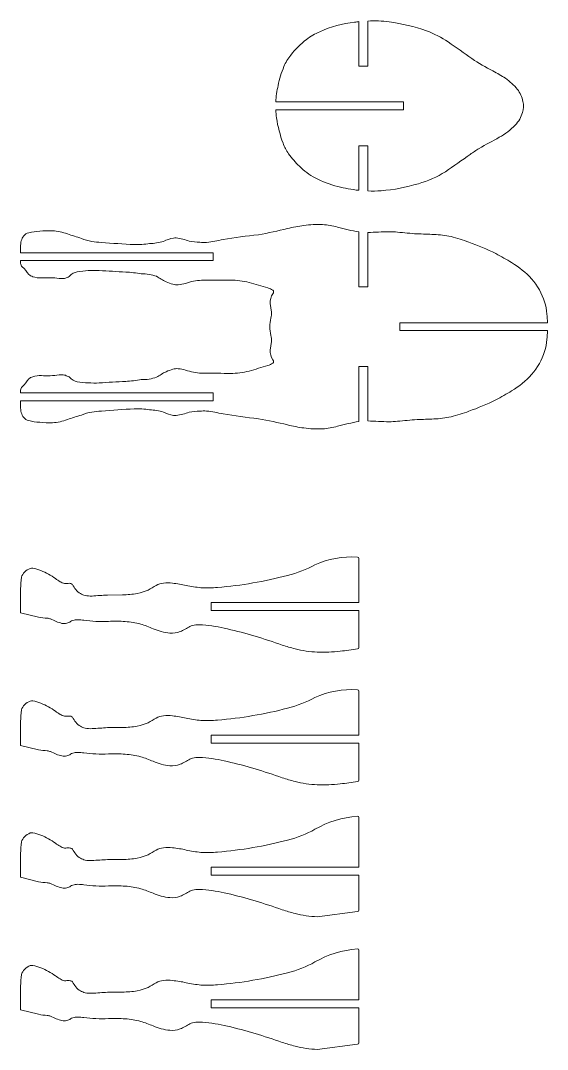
# Model space of a CAD drawing. Header units: millimetres. Extents: x -8.3 to 5.8, y -20 to 20.
# Drawn here: x -6.63 to 3.14, y -20 to -0.92 of the extents above; entities that cross this region are included whole.
import ezdxf

# ---------------------------------------------------------------- set-up
doc = ezdxf.new("R2010")
doc.units = ezdxf.units.MM
doc.header["$MEASUREMENT"] = 0
doc.layers.add('Default', color=178, linetype='Continuous', true_color=0x000000)

msp = doc.modelspace()

# ---------------------------------------------------------------- linework, layer by layer
at = {"layer": 'Default', "color": 178, "lineweight": 0, "true_color": 0x060809}
for p, q in [((-0.355, -0.942), (-0.355, -1.769)), ((-0.189, -1.769), (-0.189, -0.932)), ((-0.355, -1.769), (-0.189, -1.769)), ((0.472, -2.433), (-1.899, -2.433)), ((0.472, -2.579), (0.472, -2.433)), ((-1.899, -2.579), (0.472, -2.579)), ((-0.189, -3.244), (-0.355, -3.244)), ((-0.355, -3.244), (-0.355, -4.071)), ((-0.189, -4.081), (-0.189, -3.244)), ((-0.355, -5.862), (-0.355, -4.843)), ((-0.189, -4.853), (-0.189, -5.862)), ((-6.63, -5.122), (-6.63, -5.229)), ((-6.63, -5.229), (-3.061, -5.229)), ((-3.061, -5.229), (-3.061, -5.375)), ((-3.061, -5.375), (-6.63, -5.375)), ((-6.63, -5.375), (-6.63, -5.425)), ((-0.189, -5.862), (-0.355, -5.862)), ((-1.999, -6.168), (-1.977, -6.328)), ((0.406, -6.673), (0.406, -6.527)), ((0.406, -6.527), (3.141, -6.527)), ((0.439, -6.673), (0.406, -6.673)), ((3.141, -6.673), (0.439, -6.673)), ((-1.977, -6.873), (-1.999, -7.033)), ((-0.355, -8.357), (-0.355, -7.338)), ((-0.355, -7.338), (-0.189, -7.338)), ((-0.189, -7.338), (-0.189, -8.348)), ((-6.63, -7.776), (-6.63, -7.826)), ((-6.63, -7.826), (-3.061, -7.826)), ((-3.061, -7.972), (-6.63, -7.972)), ((-6.63, -7.972), (-6.63, -8.079)), ((-3.061, -7.826), (-3.061, -7.972)), ((-0.355, -10.896), (-0.355, -11.716)), ((-6.63, -11.903), (-6.63, -11.459)), ((-5.02, -11.575), (-4.742, -11.571)), ((-4.467, -11.548), (-4.413, -11.536)), ((-0.355, -11.716), (-3.094, -11.716)), ((-3.094, -11.716), (-3.094, -11.862)), ((-6.296, -11.983), (-6.63, -11.903)), ((-3.094, -11.862), (-0.355, -11.862)), ((-0.355, -11.862), (-0.355, -12.55)), ((-0.355, -13.356), (-0.355, -14.176)), ((-6.63, -14.362), (-6.63, -13.919)), ((-5.02, -14.034), (-4.742, -14.031)), ((-4.467, -14.008), (-4.413, -13.995)), ((-0.355, -14.176), (-3.094, -14.176)), ((-3.094, -14.176), (-3.094, -14.322)), ((-6.296, -14.443), (-6.63, -14.362)), ((-3.094, -14.322), (-0.355, -14.322)), ((-0.355, -14.322), (-0.355, -15.009)), ((-0.355, -15.702), (-0.355, -16.623)), ((-6.63, -16.809), (-6.63, -16.366)), ((-5.02, -16.481), (-4.742, -16.478)), ((-4.467, -16.455), (-4.413, -16.442)), ((-0.355, -16.623), (-3.094, -16.623)), ((-3.094, -16.623), (-3.094, -16.769)), ((-3.094, -16.769), (-0.355, -16.769)), ((-0.355, -16.769), (-0.355, -17.419)), ((-6.296, -16.89), (-6.63, -16.809)), ((-0.38, -17.444), (-1.127, -17.54)), ((-0.355, -18.162), (-0.355, -19.082)), ((-6.63, -19.269), (-6.63, -18.826)), ((-5.02, -18.941), (-4.742, -18.937)), ((-4.467, -18.915), (-4.413, -18.902)), ((-0.355, -19.082), (-3.094, -19.082)), ((-3.094, -19.082), (-3.094, -19.228)), ((-3.094, -19.228), (-0.355, -19.228)), ((-0.355, -19.228), (-0.355, -19.878)), ((-6.296, -19.349), (-6.63, -19.269)), ((-0.38, -19.904), (-1.127, -20))]:
    msp.add_line(p, q, dxfattribs=at)
for points in [[(-1.079, -1.13), (-0.878, -1.038), (-0.66, -0.978), (-0.436, -0.952)], [(-0.436, -0.952), (-0.409, -0.95), (-0.382, -0.947), (-0.355, -0.942)], [(-0.189, -0.932), (-0.057, -0.924), (0.075, -0.93), (0.205, -0.949)], [(0.205, -0.949), (0.443, -0.979), (0.675, -1.035), (0.897, -1.115)], [(-1.33, -1.275), (-1.254, -1.218), (-1.17, -1.169), (-1.079, -1.13)], [(0.897, -1.115), (1.041, -1.167), (1.177, -1.237), (1.3, -1.321)], [(-1.619, -1.564), (-1.537, -1.457), (-1.44, -1.361), (-1.33, -1.275)], [(1.3, -1.321), (1.447, -1.423), (1.594, -1.526), (1.741, -1.63)], [(-1.746, -1.775), (-1.715, -1.7), (-1.673, -1.629), (-1.619, -1.564)], [(1.741, -1.63), (1.864, -1.714), (1.994, -1.79), (2.129, -1.858)], [(-1.854, -2.127), (-1.83, -2.007), (-1.794, -1.889), (-1.746, -1.775)], [(2.129, -1.858), (2.209, -1.9), (2.287, -1.946), (2.361, -1.994)], [(2.361, -1.994), (2.446, -2.052), (2.52, -2.12), (2.582, -2.196)], [(-1.899, -2.433), (-1.893, -2.33), (-1.878, -2.228), (-1.854, -2.127)], [(2.582, -2.196), (2.637, -2.264), (2.673, -2.342), (2.687, -2.424)], [(2.687, -2.424), (2.701, -2.492), (2.698, -2.562), (2.678, -2.629)], [(-1.884, -2.729), (-1.891, -2.679), (-1.896, -2.629), (-1.899, -2.579)], [(2.678, -2.629), (2.655, -2.716), (2.608, -2.796), (2.542, -2.863)], [(-1.762, -3.199), (-1.819, -3.046), (-1.86, -2.889), (-1.884, -2.729)], [(2.542, -2.863), (2.458, -2.951), (2.359, -3.027), (2.248, -3.088)], [(-1.661, -3.394), (-1.703, -3.332), (-1.737, -3.267), (-1.762, -3.199)], [(2.248, -3.088), (2.122, -3.156), (1.997, -3.225), (1.874, -3.296)], [(-1.459, -3.626), (-1.534, -3.554), (-1.601, -3.476), (-1.661, -3.394)], [(1.708, -3.405), (1.556, -3.514), (1.403, -3.621), (1.248, -3.727)], [(1.874, -3.296), (1.817, -3.33), (1.762, -3.367), (1.708, -3.405)], [(-1.166, -3.841), (-1.276, -3.783), (-1.374, -3.711), (-1.459, -3.626)], [(1.248, -3.727), (1.094, -3.822), (0.925, -3.896), (0.747, -3.948)], [(-0.747, -4.002), (-0.894, -3.963), (-1.034, -3.909), (-1.166, -3.841)], [(-0.355, -4.071), (-0.488, -4.057), (-0.619, -4.034), (-0.747, -4.002)], [(0.747, -3.948), (0.524, -4.015), (0.292, -4.06), (0.057, -4.079)], [(0.057, -4.079), (-0.025, -4.086), (-0.107, -4.087), (-0.189, -4.081)], [(-1.377, -4.722), (-1.478, -4.737), (-1.579, -4.756), (-1.679, -4.78)], [(-1.03, -4.707), (-1.146, -4.701), (-1.262, -4.706), (-1.377, -4.722)], [(-0.753, -4.754), (-0.843, -4.728), (-0.936, -4.713), (-1.03, -4.707)], [(-0.355, -4.843), (-0.489, -4.82), (-0.622, -4.79), (-0.753, -4.754)], [(-6.573, -4.916), (-6.594, -4.944), (-6.609, -4.975), (-6.618, -5.007)], [(-6.481, -4.859), (-6.518, -4.867), (-6.551, -4.888), (-6.573, -4.916)], [(-6.276, -4.828), (-6.345, -4.833), (-6.414, -4.844), (-6.481, -4.859)], [(-6.041, -4.821), (-6.119, -4.818), (-6.198, -4.82), (-6.276, -4.828)], [(-5.763, -4.879), (-5.851, -4.846), (-5.945, -4.826), (-6.041, -4.821)], [(-5.501, -4.963), (-5.589, -4.936), (-5.676, -4.908), (-5.763, -4.879)], [(-3.794, -4.956), (-3.859, -4.969), (-3.922, -4.989), (-3.98, -5.017)], [(-3.744, -4.954), (-3.761, -4.952), (-3.777, -4.953), (-3.794, -4.956)], [(-3.504, -5.014), (-3.581, -4.986), (-3.662, -4.966), (-3.744, -4.954)], [(-2.221, -4.895), (-2.441, -4.919), (-2.659, -4.948), (-2.876, -4.984)], [(-1.679, -4.78), (-1.858, -4.824), (-2.039, -4.863), (-2.221, -4.895)], [(0.204, -4.839), (0.073, -4.841), (-0.058, -4.846), (-0.189, -4.853)], [(0.361, -4.847), (0.309, -4.842), (0.256, -4.839), (0.204, -4.839)], [(0.723, -4.878), (0.602, -4.87), (0.482, -4.86), (0.361, -4.847)], [(1.036, -4.889), (0.932, -4.885), (0.827, -4.881), (0.723, -4.878)], [(1.353, -4.93), (1.249, -4.907), (1.143, -4.893), (1.036, -4.889)], [(1.684, -5.033), (1.576, -4.993), (1.465, -4.959), (1.353, -4.93)], [(-6.618, -5.007), (-6.627, -5.045), (-6.631, -5.083), (-6.63, -5.122)], [(-5.312, -5.018), (-5.377, -5.007), (-5.441, -4.989), (-5.501, -4.963)], [(-5.133, -5.038), (-5.193, -5.034), (-5.252, -5.027), (-5.312, -5.018)], [(-4.523, -5.077), (-4.727, -5.067), (-4.93, -5.054), (-5.133, -5.038)], [(-4.238, -5.059), (-4.332, -5.074), (-4.428, -5.08), (-4.523, -5.077)], [(-3.98, -5.017), (-4.063, -5.043), (-4.15, -5.057), (-4.238, -5.059)], [(-3.304, -5.033), (-3.371, -5.033), (-3.438, -5.026), (-3.504, -5.014)], [(-3.18, -5.037), (-3.221, -5.041), (-3.263, -5.04), (-3.304, -5.033)], [(-2.876, -4.984), (-2.976, -5.006), (-3.078, -5.024), (-3.18, -5.037)], [(2.181, -5.244), (2.021, -5.164), (1.854, -5.094), (1.684, -5.033)], [(2.477, -5.411), (2.38, -5.354), (2.281, -5.298), (2.181, -5.244)], [(-6.63, -5.425), (-6.63, -5.449), (-6.619, -5.472), (-6.599, -5.488)], [(-6.599, -5.488), (-6.556, -5.534), (-6.516, -5.582), (-6.478, -5.632)], [(2.846, -5.713), (2.74, -5.597), (2.616, -5.496), (2.477, -5.411)], [(-6.478, -5.632), (-6.457, -5.65), (-6.433, -5.664), (-6.405, -5.674)], [(-6.405, -5.674), (-6.354, -5.69), (-6.299, -5.697), (-6.245, -5.694)], [(-6.245, -5.694), (-6.135, -5.687), (-6.024, -5.691), (-5.915, -5.706)], [(-5.915, -5.706), (-5.883, -5.71), (-5.849, -5.71), (-5.817, -5.705)], [(-5.817, -5.705), (-5.804, -5.703), (-5.793, -5.698), (-5.783, -5.691)], [(-5.783, -5.691), (-5.758, -5.686), (-5.736, -5.675), (-5.718, -5.659)], [(-5.718, -5.659), (-5.684, -5.62), (-5.636, -5.592), (-5.581, -5.581)], [(-5.581, -5.581), (-5.446, -5.559), (-5.309, -5.552), (-5.172, -5.559)], [(-5.172, -5.559), (-5.009, -5.568), (-4.845, -5.578), (-4.682, -5.586)], [(-4.682, -5.586), (-4.584, -5.592), (-4.487, -5.603), (-4.392, -5.619)], [(-4.392, -5.619), (-4.294, -5.618), (-4.198, -5.633), (-4.108, -5.665)], [(-4.108, -5.665), (-4.051, -5.701), (-3.993, -5.735), (-3.933, -5.767)], [(3.086, -6.141), (3.04, -5.985), (2.959, -5.84), (2.846, -5.713)], [(-3.933, -5.767), (-3.893, -5.785), (-3.851, -5.8), (-3.808, -5.811)], [(-3.808, -5.811), (-3.776, -5.821), (-3.741, -5.825), (-3.707, -5.823)], [(-3.707, -5.823), (-3.66, -5.818), (-3.614, -5.809), (-3.57, -5.796)], [(-3.57, -5.796), (-3.476, -5.762), (-3.376, -5.743), (-3.275, -5.738)], [(-3.275, -5.738), (-3.176, -5.736), (-3.076, -5.736), (-2.976, -5.738)], [(-2.976, -5.738), (-2.896, -5.736), (-2.815, -5.735), (-2.735, -5.735)], [(-2.735, -5.735), (-2.619, -5.736), (-2.504, -5.751), (-2.393, -5.779)], [(-2.393, -5.779), (-2.275, -5.811), (-2.158, -5.846), (-2.042, -5.882)], [(-2.042, -5.882), (-2.01, -5.891), (-1.98, -5.905), (-1.954, -5.924)], [(-1.95, -5.988), (-1.988, -6.042), (-2.005, -6.105), (-1.999, -6.168)], [(-1.954, -5.924), (-1.943, -5.929), (-1.938, -5.94), (-1.939, -5.95)], [(-1.939, -5.95), (-1.94, -5.964), (-1.943, -5.976), (-1.95, -5.988)], [(3.13, -6.365), (3.124, -6.289), (3.11, -6.214), (3.086, -6.141)], [(-1.987, -6.44), (-2.004, -6.492), (-2.011, -6.546), (-2.007, -6.6)], [(-1.977, -6.328), (-1.976, -6.365), (-1.979, -6.403), (-1.987, -6.44)], [(3.141, -6.527), (3.139, -6.473), (3.136, -6.419), (3.13, -6.365)], [(-2.007, -6.6), (-2.011, -6.654), (-2.004, -6.708), (-1.987, -6.761)], [(3.13, -6.836), (3.136, -6.782), (3.139, -6.727), (3.141, -6.673)], [(-1.987, -6.761), (-1.979, -6.798), (-1.976, -6.835), (-1.977, -6.873)], [(3.086, -7.059), (3.11, -6.986), (3.124, -6.911), (3.13, -6.836)], [(-1.999, -7.033), (-2.005, -7.096), (-1.988, -7.159), (-1.95, -7.212)], [(-1.95, -7.212), (-1.943, -7.224), (-1.94, -7.237), (-1.939, -7.25)], [(2.846, -7.488), (2.959, -7.361), (3.04, -7.215), (3.086, -7.059)], [(-3.933, -7.434), (-3.993, -7.466), (-4.051, -7.499), (-4.108, -7.535)], [(-3.808, -7.39), (-3.851, -7.401), (-3.893, -7.415), (-3.933, -7.434)], [(-3.707, -7.378), (-3.741, -7.376), (-3.776, -7.38), (-3.808, -7.39)], [(-3.57, -7.405), (-3.614, -7.392), (-3.66, -7.383), (-3.707, -7.378)], [(-3.275, -7.462), (-3.376, -7.458), (-3.476, -7.438), (-3.57, -7.405)], [(-2.393, -7.422), (-2.504, -7.45), (-2.619, -7.465), (-2.735, -7.466)], [(-2.042, -7.319), (-2.158, -7.355), (-2.275, -7.389), (-2.393, -7.422)], [(-1.954, -7.277), (-1.98, -7.295), (-2.01, -7.309), (-2.042, -7.319)], [(-1.939, -7.25), (-1.938, -7.261), (-1.943, -7.271), (-1.954, -7.277)], [(-6.478, -7.568), (-6.516, -7.618), (-6.556, -7.666), (-6.599, -7.712)], [(-6.405, -7.527), (-6.433, -7.536), (-6.457, -7.551), (-6.478, -7.568)], [(-6.245, -7.507), (-6.299, -7.504), (-6.354, -7.511), (-6.405, -7.527)], [(-5.915, -7.495), (-6.024, -7.509), (-6.135, -7.513), (-6.245, -7.507)], [(-5.817, -7.496), (-5.849, -7.491), (-5.883, -7.49), (-5.915, -7.495)], [(-5.783, -7.51), (-5.793, -7.503), (-5.804, -7.498), (-5.817, -7.496)], [(-5.718, -7.541), (-5.736, -7.526), (-5.758, -7.515), (-5.783, -7.51)], [(-5.581, -7.619), (-5.636, -7.608), (-5.684, -7.581), (-5.718, -7.541)], [(-5.172, -7.642), (-5.309, -7.649), (-5.446, -7.641), (-5.581, -7.619)], [(-4.682, -7.614), (-4.845, -7.623), (-5.009, -7.632), (-5.172, -7.642)], [(-4.392, -7.581), (-4.487, -7.597), (-4.584, -7.608), (-4.682, -7.614)], [(-4.108, -7.535), (-4.198, -7.567), (-4.294, -7.583), (-4.392, -7.581)], [(-2.976, -7.463), (-3.076, -7.465), (-3.176, -7.465), (-3.275, -7.462)], [(-2.735, -7.466), (-2.815, -7.466), (-2.896, -7.464), (-2.976, -7.463)], [(2.477, -7.79), (2.616, -7.705), (2.74, -7.603), (2.846, -7.488)], [(-6.599, -7.712), (-6.619, -7.729), (-6.63, -7.751), (-6.63, -7.776)], [(2.181, -7.957), (2.281, -7.903), (2.38, -7.847), (2.477, -7.79)], [(1.684, -8.167), (1.854, -8.106), (2.021, -8.036), (2.181, -7.957)], [(-6.63, -8.079), (-6.631, -8.117), (-6.627, -8.156), (-6.618, -8.193)], [(-6.618, -8.193), (-6.609, -8.226), (-6.594, -8.257), (-6.573, -8.285)], [(-5.501, -8.237), (-5.441, -8.212), (-5.377, -8.193), (-5.312, -8.182)], [(-5.312, -8.182), (-5.252, -8.174), (-5.193, -8.167), (-5.133, -8.163)], [(-5.133, -8.163), (-4.93, -8.146), (-4.727, -8.133), (-4.523, -8.123)], [(-4.523, -8.123), (-4.428, -8.12), (-4.332, -8.126), (-4.238, -8.141)], [(-4.238, -8.141), (-4.15, -8.143), (-4.063, -8.157), (-3.98, -8.184)], [(-3.98, -8.184), (-3.922, -8.211), (-3.859, -8.232), (-3.794, -8.245)], [(-3.744, -8.247), (-3.662, -8.234), (-3.581, -8.214), (-3.504, -8.187)], [(-3.504, -8.187), (-3.438, -8.174), (-3.371, -8.168), (-3.304, -8.167)], [(-3.304, -8.167), (-3.263, -8.161), (-3.221, -8.159), (-3.18, -8.163)], [(-3.18, -8.163), (-3.078, -8.176), (-2.976, -8.194), (-2.876, -8.216)], [(1.353, -8.27), (1.465, -8.242), (1.576, -8.207), (1.684, -8.167)], [(-6.573, -8.285), (-6.551, -8.313), (-6.518, -8.333), (-6.481, -8.342)], [(-6.481, -8.342), (-6.414, -8.357), (-6.345, -8.367), (-6.276, -8.372)], [(-6.276, -8.372), (-6.198, -8.38), (-6.119, -8.383), (-6.041, -8.38)], [(-6.041, -8.38), (-5.945, -8.375), (-5.851, -8.355), (-5.763, -8.321)], [(-5.763, -8.321), (-5.676, -8.292), (-5.589, -8.264), (-5.501, -8.237)], [(-3.794, -8.245), (-3.777, -8.247), (-3.761, -8.248), (-3.744, -8.247)], [(-2.876, -8.216), (-2.659, -8.252), (-2.441, -8.282), (-2.221, -8.306)], [(-2.221, -8.306), (-2.039, -8.338), (-1.858, -8.376), (-1.679, -8.42)], [(-0.753, -8.447), (-0.622, -8.411), (-0.489, -8.381), (-0.355, -8.357)], [(-0.189, -8.348), (-0.058, -8.354), (0.073, -8.359), (0.204, -8.362)], [(0.204, -8.362), (0.256, -8.361), (0.309, -8.359), (0.361, -8.354)], [(0.361, -8.354), (0.482, -8.341), (0.602, -8.33), (0.723, -8.322)], [(0.723, -8.322), (0.827, -8.319), (0.932, -8.316), (1.036, -8.311)], [(1.036, -8.311), (1.143, -8.307), (1.249, -8.293), (1.353, -8.27)], [(-1.679, -8.42), (-1.579, -8.444), (-1.478, -8.464), (-1.377, -8.478)], [(-1.377, -8.478), (-1.262, -8.494), (-1.146, -8.499), (-1.03, -8.494)], [(-1.03, -8.494), (-0.936, -8.488), (-0.843, -8.472), (-0.753, -8.447)], [(-1.171, -11.013), (-0.927, -10.906), (-0.655, -10.857), (-0.383, -10.87)], [(-0.383, -10.87), (-0.367, -10.871), (-0.355, -10.882), (-0.355, -10.896)], [(-1.679, -11.213), (-1.5, -11.168), (-1.329, -11.1), (-1.171, -11.013)], [(-6.63, -11.459), (-6.629, -11.388), (-6.625, -11.317), (-6.616, -11.245)], [(-6.616, -11.245), (-6.593, -11.171), (-6.532, -11.11), (-6.451, -11.081)], [(-6.451, -11.081), (-6.435, -11.076), (-6.418, -11.074), (-6.401, -11.077)], [(-6.401, -11.077), (-6.351, -11.085), (-6.302, -11.1), (-6.256, -11.121)], [(-6.256, -11.121), (-6.159, -11.161), (-6.068, -11.211), (-5.984, -11.27)], [(-2.978, -11.434), (-2.537, -11.398), (-2.102, -11.324), (-1.679, -11.213)], [(-5.984, -11.27), (-5.956, -11.29), (-5.928, -11.309), (-5.899, -11.328)], [(-5.899, -11.328), (-5.873, -11.343), (-5.844, -11.354), (-5.814, -11.36)], [(-5.814, -11.36), (-5.785, -11.359), (-5.756, -11.358), (-5.728, -11.358)], [(-5.728, -11.358), (-5.706, -11.358), (-5.686, -11.367), (-5.671, -11.381)], [(-5.671, -11.381), (-5.649, -11.411), (-5.627, -11.443), (-5.608, -11.475)], [(-4.267, -11.483), (-4.218, -11.454), (-4.168, -11.426), (-4.117, -11.398)], [(-4.117, -11.398), (-4.075, -11.375), (-4.028, -11.36), (-3.978, -11.353)], [(-3.978, -11.353), (-3.923, -11.349), (-3.868, -11.349), (-3.813, -11.355)], [(-3.813, -11.355), (-3.728, -11.364), (-3.643, -11.378), (-3.56, -11.396)], [(-3.56, -11.396), (-3.47, -11.416), (-3.378, -11.431), (-3.285, -11.44)], [(-3.285, -11.44), (-3.182, -11.446), (-3.08, -11.444), (-2.978, -11.434)], [(-5.608, -11.475), (-5.585, -11.505), (-5.555, -11.53), (-5.519, -11.549)], [(-5.519, -11.549), (-5.493, -11.564), (-5.465, -11.575), (-5.436, -11.583)], [(-5.436, -11.583), (-5.393, -11.592), (-5.349, -11.595), (-5.305, -11.593)], [(-5.305, -11.593), (-5.21, -11.586), (-5.115, -11.58), (-5.02, -11.575)], [(-4.742, -11.571), (-4.65, -11.57), (-4.558, -11.563), (-4.467, -11.548)], [(-4.413, -11.536), (-4.363, -11.522), (-4.314, -11.504), (-4.267, -11.483)], [(-6.138, -12.005), (-6.191, -12.001), (-6.244, -11.994), (-6.296, -11.983)], [(-6.077, -12.018), (-6.096, -12.011), (-6.117, -12.007), (-6.138, -12.005)], [(-5.971, -12.065), (-6.005, -12.047), (-6.04, -12.032), (-6.077, -12.018)], [(-5.863, -12.1), (-5.901, -12.092), (-5.937, -12.08), (-5.971, -12.065)], [(-5.773, -12.099), (-5.802, -12.106), (-5.834, -12.107), (-5.863, -12.1)], [(-5.703, -12.067), (-5.725, -12.08), (-5.749, -12.091), (-5.773, -12.099)], [(-5.663, -12.046), (-5.677, -12.052), (-5.691, -12.059), (-5.703, -12.067)], [(-5.569, -12.033), (-5.601, -12.033), (-5.633, -12.037), (-5.663, -12.046)], [(-5.455, -12.042), (-5.493, -12.037), (-5.531, -12.034), (-5.569, -12.033)], [(-5.233, -12.063), (-5.307, -12.058), (-5.381, -12.051), (-5.455, -12.042)], [(-5.003, -12.063), (-5.08, -12.065), (-5.157, -12.065), (-5.233, -12.063)], [(-4.69, -12.066), (-4.794, -12.058), (-4.899, -12.057), (-5.003, -12.063)], [(-4.403, -12.114), (-4.496, -12.089), (-4.593, -12.073), (-4.69, -12.066)], [(-4.174, -12.199), (-4.248, -12.166), (-4.325, -12.138), (-4.403, -12.114)], [(-3.861, -12.279), (-3.97, -12.27), (-4.076, -12.242), (-4.174, -12.199)], [(-3.489, -12.157), (-3.547, -12.194), (-3.609, -12.226), (-3.673, -12.253)], [(-3.443, -12.139), (-3.459, -12.143), (-3.475, -12.149), (-3.489, -12.157)], [(-3.319, -12.126), (-3.361, -12.128), (-3.402, -12.132), (-3.443, -12.139)], [(-3.255, -12.127), (-3.277, -12.125), (-3.298, -12.125), (-3.319, -12.126)], [(-2.796, -12.202), (-2.947, -12.167), (-3.1, -12.142), (-3.255, -12.127)], [(-2.281, -12.337), (-2.452, -12.288), (-2.623, -12.243), (-2.796, -12.202)], [(-3.673, -12.253), (-3.732, -12.277), (-3.797, -12.286), (-3.861, -12.279)], [(-1.777, -12.503), (-1.945, -12.446), (-2.113, -12.391), (-2.281, -12.337)], [(-1.54, -12.572), (-1.62, -12.552), (-1.699, -12.529), (-1.777, -12.503)], [(-1.127, -12.634), (-1.267, -12.628), (-1.406, -12.608), (-1.54, -12.572)], [(-0.38, -12.575), (-0.487, -12.591), (-0.595, -12.605), (-0.703, -12.617)], [(-0.355, -12.55), (-0.355, -12.562), (-0.366, -12.573), (-0.38, -12.575)], [(-0.703, -12.617), (-0.843, -12.633), (-0.985, -12.638), (-1.127, -12.634)], [(-1.171, -13.472), (-0.927, -13.366), (-0.655, -13.317), (-0.383, -13.33)], [(-0.383, -13.33), (-0.367, -13.331), (-0.355, -13.342), (-0.355, -13.356)], [(-6.616, -13.705), (-6.593, -13.631), (-6.532, -13.57), (-6.451, -13.54)], [(-6.451, -13.54), (-6.435, -13.535), (-6.418, -13.534), (-6.401, -13.537)], [(-6.401, -13.537), (-6.351, -13.545), (-6.302, -13.56), (-6.256, -13.581)], [(-1.679, -13.673), (-1.5, -13.627), (-1.329, -13.56), (-1.171, -13.472)], [(-6.63, -13.919), (-6.629, -13.848), (-6.625, -13.776), (-6.616, -13.705)], [(-6.256, -13.581), (-6.159, -13.621), (-6.068, -13.671), (-5.984, -13.73)], [(-5.984, -13.73), (-5.956, -13.749), (-5.928, -13.769), (-5.899, -13.788)], [(-2.978, -13.894), (-2.537, -13.858), (-2.102, -13.784), (-1.679, -13.673)], [(-5.899, -13.788), (-5.873, -13.803), (-5.844, -13.814), (-5.814, -13.82)], [(-5.814, -13.82), (-5.785, -13.819), (-5.756, -13.818), (-5.728, -13.818)], [(-5.728, -13.818), (-5.706, -13.818), (-5.686, -13.826), (-5.671, -13.841)], [(-5.671, -13.841), (-5.649, -13.871), (-5.627, -13.903), (-5.608, -13.935)], [(-4.267, -13.943), (-4.218, -13.914), (-4.168, -13.886), (-4.117, -13.858)], [(-4.117, -13.858), (-4.075, -13.835), (-4.028, -13.82), (-3.978, -13.813)], [(-3.978, -13.813), (-3.923, -13.808), (-3.868, -13.809), (-3.813, -13.815)], [(-3.813, -13.815), (-3.728, -13.824), (-3.643, -13.837), (-3.56, -13.856)], [(-3.56, -13.856), (-3.47, -13.876), (-3.378, -13.891), (-3.285, -13.9)], [(-3.285, -13.9), (-3.182, -13.905), (-3.08, -13.903), (-2.978, -13.894)], [(-5.608, -13.935), (-5.585, -13.965), (-5.555, -13.99), (-5.519, -14.008)], [(-5.519, -14.008), (-5.493, -14.023), (-5.465, -14.035), (-5.436, -14.043)], [(-5.436, -14.043), (-5.393, -14.052), (-5.349, -14.055), (-5.305, -14.052)], [(-5.305, -14.052), (-5.21, -14.046), (-5.115, -14.04), (-5.02, -14.034)], [(-4.742, -14.031), (-4.65, -14.03), (-4.558, -14.022), (-4.467, -14.008)], [(-4.413, -13.995), (-4.363, -13.981), (-4.314, -13.964), (-4.267, -13.943)], [(-6.138, -14.464), (-6.191, -14.46), (-6.244, -14.453), (-6.296, -14.443)], [(-6.077, -14.478), (-6.096, -14.471), (-6.117, -14.466), (-6.138, -14.464)], [(-5.971, -14.524), (-6.005, -14.507), (-6.04, -14.492), (-6.077, -14.478)], [(-5.569, -14.492), (-5.601, -14.492), (-5.633, -14.497), (-5.663, -14.505)], [(-5.455, -14.502), (-5.493, -14.497), (-5.531, -14.494), (-5.569, -14.492)], [(-5.863, -14.559), (-5.901, -14.552), (-5.937, -14.54), (-5.971, -14.524)], [(-5.773, -14.559), (-5.802, -14.566), (-5.834, -14.566), (-5.863, -14.559)], [(-5.703, -14.527), (-5.725, -14.54), (-5.749, -14.55), (-5.773, -14.559)], [(-5.663, -14.505), (-5.677, -14.512), (-5.691, -14.519), (-5.703, -14.527)], [(-5.233, -14.522), (-5.307, -14.517), (-5.381, -14.51), (-5.455, -14.502)], [(-5.003, -14.522), (-5.08, -14.525), (-5.157, -14.525), (-5.233, -14.522)], [(-4.69, -14.526), (-4.794, -14.518), (-4.899, -14.517), (-5.003, -14.522)], [(-4.403, -14.573), (-4.496, -14.549), (-4.593, -14.533), (-4.69, -14.526)], [(-4.174, -14.658), (-4.248, -14.626), (-4.325, -14.598), (-4.403, -14.573)], [(-3.861, -14.739), (-3.97, -14.729), (-4.076, -14.702), (-4.174, -14.658)], [(-3.489, -14.617), (-3.547, -14.654), (-3.609, -14.686), (-3.673, -14.713)], [(-3.443, -14.599), (-3.459, -14.602), (-3.475, -14.609), (-3.489, -14.617)], [(-3.319, -14.585), (-3.361, -14.587), (-3.402, -14.592), (-3.443, -14.599)], [(-3.255, -14.587), (-3.277, -14.585), (-3.298, -14.585), (-3.319, -14.585)], [(-2.796, -14.662), (-2.947, -14.626), (-3.1, -14.601), (-3.255, -14.587)], [(-2.281, -14.796), (-2.452, -14.747), (-2.623, -14.702), (-2.796, -14.662)], [(-3.673, -14.713), (-3.732, -14.737), (-3.797, -14.746), (-3.861, -14.739)], [(-1.777, -14.963), (-1.945, -14.906), (-2.113, -14.85), (-2.281, -14.796)], [(-1.54, -15.032), (-1.62, -15.012), (-1.699, -14.989), (-1.777, -14.963)], [(-1.127, -15.093), (-1.267, -15.088), (-1.406, -15.067), (-1.54, -15.032)], [(-0.38, -15.035), (-0.487, -15.051), (-0.595, -15.065), (-0.703, -15.077)], [(-0.355, -15.009), (-0.355, -15.022), (-0.366, -15.033), (-0.38, -15.035)], [(-0.703, -15.077), (-0.843, -15.092), (-0.985, -15.098), (-1.127, -15.093)], [(-1.171, -15.919), (-0.935, -15.782), (-0.665, -15.699), (-0.383, -15.676)], [(-0.383, -15.676), (-0.367, -15.677), (-0.355, -15.688), (-0.355, -15.702)], [(-6.616, -16.152), (-6.593, -16.077), (-6.532, -16.017), (-6.451, -15.987)], [(-6.451, -15.987), (-6.435, -15.982), (-6.418, -15.981), (-6.401, -15.983)], [(-6.401, -15.983), (-6.351, -15.991), (-6.302, -16.006), (-6.256, -16.027)], [(-1.679, -16.12), (-1.5, -16.074), (-1.329, -16.006), (-1.171, -15.919)], [(-6.63, -16.366), (-6.629, -16.295), (-6.625, -16.223), (-6.616, -16.152)], [(-6.256, -16.027), (-6.159, -16.068), (-6.068, -16.118), (-5.984, -16.177)], [(-5.984, -16.177), (-5.956, -16.196), (-5.928, -16.215), (-5.899, -16.234)], [(-2.978, -16.341), (-2.537, -16.305), (-2.102, -16.231), (-1.679, -16.12)], [(-5.899, -16.234), (-5.873, -16.25), (-5.844, -16.261), (-5.814, -16.266)], [(-5.814, -16.266), (-5.785, -16.265), (-5.756, -16.265), (-5.728, -16.265)], [(-5.728, -16.265), (-5.706, -16.265), (-5.686, -16.273), (-5.671, -16.287)], [(-5.671, -16.287), (-5.649, -16.318), (-5.627, -16.349), (-5.608, -16.382)], [(-5.608, -16.382), (-5.585, -16.412), (-5.555, -16.437), (-5.519, -16.455)], [(-4.413, -16.442), (-4.363, -16.428), (-4.314, -16.41), (-4.267, -16.39)], [(-4.267, -16.39), (-4.218, -16.361), (-4.168, -16.333), (-4.117, -16.305)], [(-4.117, -16.305), (-4.075, -16.282), (-4.028, -16.267), (-3.978, -16.26)], [(-3.978, -16.26), (-3.923, -16.255), (-3.868, -16.256), (-3.813, -16.262)], [(-3.813, -16.262), (-3.728, -16.27), (-3.643, -16.284), (-3.56, -16.303)], [(-3.56, -16.303), (-3.47, -16.323), (-3.378, -16.337), (-3.285, -16.346)], [(-3.285, -16.346), (-3.182, -16.352), (-3.08, -16.35), (-2.978, -16.341)], [(-5.519, -16.455), (-5.493, -16.47), (-5.465, -16.482), (-5.436, -16.49)], [(-5.436, -16.49), (-5.393, -16.498), (-5.349, -16.501), (-5.305, -16.499)], [(-5.305, -16.499), (-5.21, -16.492), (-5.115, -16.486), (-5.02, -16.481)], [(-4.742, -16.478), (-4.65, -16.477), (-4.558, -16.469), (-4.467, -16.455)], [(-6.138, -16.911), (-6.191, -16.907), (-6.244, -16.9), (-6.296, -16.89)], [(-6.077, -16.924), (-6.096, -16.918), (-6.117, -16.913), (-6.138, -16.911)], [(-5.971, -16.971), (-6.005, -16.954), (-6.04, -16.938), (-6.077, -16.924)], [(-5.863, -17.006), (-5.901, -16.999), (-5.937, -16.987), (-5.971, -16.971)], [(-5.703, -16.974), (-5.725, -16.987), (-5.749, -16.997), (-5.773, -17.005)], [(-5.663, -16.952), (-5.677, -16.958), (-5.691, -16.965), (-5.703, -16.974)], [(-5.569, -16.939), (-5.601, -16.939), (-5.633, -16.943), (-5.663, -16.952)], [(-5.455, -16.948), (-5.493, -16.944), (-5.531, -16.941), (-5.569, -16.939)], [(-5.233, -16.969), (-5.307, -16.964), (-5.381, -16.957), (-5.455, -16.948)], [(-5.003, -16.969), (-5.08, -16.972), (-5.157, -16.972), (-5.233, -16.969)], [(-4.69, -16.973), (-4.794, -16.965), (-4.899, -16.964), (-5.003, -16.969)], [(-4.403, -17.02), (-4.496, -16.995), (-4.593, -16.98), (-4.69, -16.973)], [(-5.773, -17.005), (-5.802, -17.013), (-5.834, -17.013), (-5.863, -17.006)], [(-4.174, -17.105), (-4.248, -17.073), (-4.325, -17.045), (-4.403, -17.02)], [(-3.861, -17.186), (-3.97, -17.176), (-4.076, -17.149), (-4.174, -17.105)], [(-3.673, -17.16), (-3.732, -17.184), (-3.797, -17.192), (-3.861, -17.186)], [(-3.489, -17.064), (-3.547, -17.1), (-3.609, -17.132), (-3.673, -17.16)], [(-3.443, -17.045), (-3.459, -17.049), (-3.475, -17.055), (-3.489, -17.064)], [(-3.319, -17.032), (-3.361, -17.034), (-3.402, -17.039), (-3.443, -17.045)], [(-3.255, -17.034), (-3.277, -17.032), (-3.298, -17.031), (-3.319, -17.032)], [(-2.796, -17.108), (-2.947, -17.073), (-3.1, -17.048), (-3.255, -17.034)], [(-2.281, -17.243), (-2.452, -17.194), (-2.623, -17.149), (-2.796, -17.108)], [(-1.777, -17.41), (-1.945, -17.353), (-2.113, -17.297), (-2.281, -17.243)], [(-1.54, -17.479), (-1.62, -17.458), (-1.699, -17.435), (-1.777, -17.41)], [(-1.127, -17.54), (-1.267, -17.535), (-1.406, -17.514), (-1.54, -17.479)], [(-0.355, -17.419), (-0.355, -17.431), (-0.366, -17.442), (-0.38, -17.444)], [(-1.171, -18.379), (-0.935, -18.242), (-0.665, -18.158), (-0.383, -18.136)], [(-0.383, -18.136), (-0.367, -18.137), (-0.355, -18.148), (-0.355, -18.162)], [(-6.616, -18.612), (-6.593, -18.537), (-6.532, -18.476), (-6.451, -18.447)], [(-6.451, -18.447), (-6.435, -18.442), (-6.418, -18.441), (-6.401, -18.443)], [(-6.401, -18.443), (-6.351, -18.451), (-6.302, -18.466), (-6.256, -18.487)], [(-6.256, -18.487), (-6.159, -18.527), (-6.068, -18.577), (-5.984, -18.636)], [(-1.679, -18.58), (-1.5, -18.534), (-1.329, -18.466), (-1.171, -18.379)], [(-6.63, -18.826), (-6.629, -18.754), (-6.625, -18.683), (-6.616, -18.612)], [(-5.984, -18.636), (-5.956, -18.656), (-5.928, -18.675), (-5.899, -18.694)], [(-5.899, -18.694), (-5.873, -18.71), (-5.844, -18.72), (-5.814, -18.726)], [(-2.978, -18.801), (-2.537, -18.765), (-2.102, -18.691), (-1.679, -18.58)], [(-5.814, -18.726), (-5.785, -18.725), (-5.756, -18.724), (-5.728, -18.724)], [(-5.728, -18.724), (-5.706, -18.724), (-5.686, -18.733), (-5.671, -18.747)], [(-5.671, -18.747), (-5.649, -18.778), (-5.627, -18.809), (-5.608, -18.841)], [(-5.608, -18.841), (-5.585, -18.871), (-5.555, -18.897), (-5.519, -18.915)], [(-4.413, -18.902), (-4.363, -18.888), (-4.314, -18.87), (-4.267, -18.849)], [(-4.267, -18.849), (-4.218, -18.82), (-4.168, -18.792), (-4.117, -18.765)], [(-4.117, -18.765), (-4.075, -18.742), (-4.028, -18.726), (-3.978, -18.72)], [(-3.978, -18.72), (-3.923, -18.715), (-3.868, -18.715), (-3.813, -18.722)], [(-3.813, -18.722), (-3.728, -18.73), (-3.643, -18.744), (-3.56, -18.763)], [(-3.56, -18.763), (-3.47, -18.783), (-3.378, -18.797), (-3.285, -18.806)], [(-3.285, -18.806), (-3.182, -18.812), (-3.08, -18.81), (-2.978, -18.801)], [(-5.519, -18.915), (-5.493, -18.93), (-5.465, -18.942), (-5.436, -18.949)], [(-5.436, -18.949), (-5.393, -18.958), (-5.349, -18.961), (-5.305, -18.959)], [(-5.305, -18.959), (-5.21, -18.952), (-5.115, -18.946), (-5.02, -18.941)], [(-4.742, -18.937), (-4.65, -18.936), (-4.558, -18.929), (-4.467, -18.915)], [(-6.138, -19.371), (-6.191, -19.367), (-6.244, -19.36), (-6.296, -19.349)], [(-6.077, -19.384), (-6.096, -19.377), (-6.117, -19.373), (-6.138, -19.371)], [(-5.971, -19.431), (-6.005, -19.414), (-6.04, -19.398), (-6.077, -19.384)], [(-5.863, -19.466), (-5.901, -19.458), (-5.937, -19.447), (-5.971, -19.431)], [(-5.703, -19.433), (-5.725, -19.446), (-5.749, -19.457), (-5.773, -19.465)], [(-5.663, -19.412), (-5.677, -19.418), (-5.691, -19.425), (-5.703, -19.433)], [(-5.569, -19.399), (-5.601, -19.399), (-5.633, -19.403), (-5.663, -19.412)], [(-5.455, -19.408), (-5.493, -19.404), (-5.531, -19.4), (-5.569, -19.399)], [(-5.233, -19.429), (-5.307, -19.424), (-5.381, -19.417), (-5.455, -19.408)], [(-5.003, -19.429), (-5.08, -19.431), (-5.157, -19.431), (-5.233, -19.429)], [(-4.69, -19.433), (-4.794, -19.425), (-4.899, -19.423), (-5.003, -19.429)], [(-4.403, -19.48), (-4.496, -19.455), (-4.593, -19.439), (-4.69, -19.433)], [(-5.773, -19.465), (-5.802, -19.473), (-5.834, -19.473), (-5.863, -19.466)], [(-4.174, -19.565), (-4.248, -19.533), (-4.325, -19.504), (-4.403, -19.48)], [(-3.861, -19.646), (-3.97, -19.636), (-4.076, -19.608), (-4.174, -19.565)], [(-3.673, -19.62), (-3.732, -19.643), (-3.797, -19.652), (-3.861, -19.646)], [(-3.489, -19.524), (-3.547, -19.56), (-3.609, -19.592), (-3.673, -19.62)], [(-3.443, -19.505), (-3.459, -19.509), (-3.475, -19.515), (-3.489, -19.524)], [(-3.319, -19.492), (-3.361, -19.494), (-3.402, -19.498), (-3.443, -19.505)], [(-3.255, -19.494), (-3.277, -19.492), (-3.298, -19.491), (-3.319, -19.492)], [(-2.796, -19.568), (-2.947, -19.533), (-3.1, -19.508), (-3.255, -19.494)], [(-2.281, -19.703), (-2.452, -19.654), (-2.623, -19.609), (-2.796, -19.568)], [(-1.777, -19.87), (-1.945, -19.812), (-2.113, -19.757), (-2.281, -19.703)], [(-1.54, -19.939), (-1.62, -19.918), (-1.699, -19.895), (-1.777, -19.87)], [(-1.127, -20), (-1.267, -19.995), (-1.406, -19.974), (-1.54, -19.939)], [(-0.355, -19.878), (-0.355, -19.891), (-0.366, -19.902), (-0.38, -19.904)]]:
    msp.add_open_spline(points, degree=3, dxfattribs=at)

doc.saveas('drawing.dxf')
